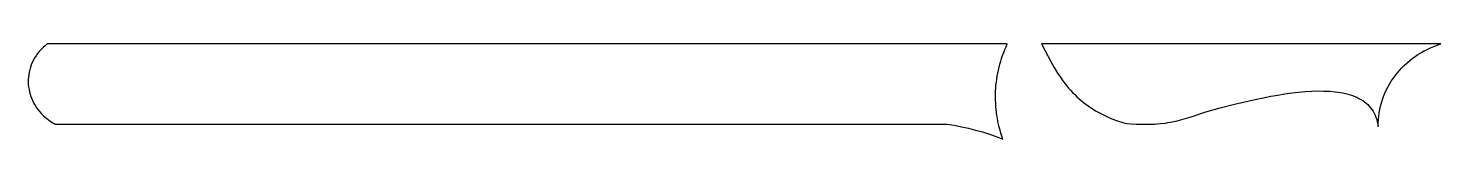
# Model space of a CAD drawing. Extents: x -580 to 993, y -400 to 388.
# Drawn here: x -304.6 to -161.4, y -227.2 to -217.5 of the extents above; entities that cross this region are included whole.
import ezdxf

# ---------------------------------------------------------------- set-up
doc = ezdxf.new("R2010")
doc.units = 0
doc.layers.add('LAYER_1', color=18, linetype='CONTINUOUS')

msp = doc.modelspace()

# ---------------------------------------------------------------- linework, layer by layer
at = {"layer": 'LAYER_1'}
for points in [[(-302.67, -217.5), (-302.89, -217.68), (-303.1, -217.87), (-303.3, -218.07), (-303.48, -218.27), (-303.65, -218.49), (-303.81, -218.71), (-303.95, -218.93), (-304.08, -219.16), (-304.19, -219.39), (-304.29, -219.63), (-304.37, -219.87), (-304.44, -220.12), (-304.5, -220.36), (-304.55, -220.61), (-304.58, -220.86), (-304.59, -221.11), (-304.6, -221.37), (-304.59, -221.62), (-304.56, -221.87), (-304.52, -222.12), (-304.47, -222.36), (-304.41, -222.61), (-304.33, -222.85), (-304.24, -223.09), (-304.14, -223.32), (-304.02, -223.55), (-303.89, -223.77), (-303.75, -223.99), (-303.59, -224.2), (-303.42, -224.41), (-303.24, -224.61), (-303.04, -224.8), (-302.88, -224.95), (-302.71, -225.1), (-302.54, -225.23), (-302.37, -225.36), (-302.1, -225.54), (-301.98, -225.6), (-301.86, -225.66), (-211.45, -225.66), (-210.72, -225.78), (-210, -225.92), (-209.28, -226.08), (-208.57, -226.26), (-207.86, -226.46), (-207.16, -226.68), (-206.47, -226.92), (-205.79, -227.18), (-205.89, -226.88), (-205.99, -226.59), (-206.07, -226.29), (-206.15, -225.98), (-206.23, -225.68), (-206.29, -225.38), (-206.35, -225.07), (-206.4, -224.77), (-206.44, -224.46), (-206.48, -224.16), (-206.5, -223.85), (-206.52, -223.54), (-206.54, -223.23), (-206.54, -222.92), (-206.54, -222.62), (-206.53, -222.31), (-206.51, -222), (-206.49, -221.69), (-206.45, -221.39), (-206.41, -221.08), (-206.36, -220.78), (-206.31, -220.47), (-206.25, -220.17), (-206.17, -219.86), (-206.1, -219.56), (-206.01, -219.26), (-205.92, -218.97), (-205.82, -218.67), (-205.71, -218.37), (-205.59, -218.08), (-205.47, -217.79), (-205.34, -217.5)], [(-201.86, -217.5), (-201.81, -217.62), (-201.49, -218.22), (-200.92, -219.3), (-200.59, -219.9), (-200.25, -220.47), (-199.89, -221), (-199.71, -221.26), (-199.52, -221.51), (-199.32, -221.75), (-199.13, -221.99), (-198.93, -222.22), (-198.72, -222.44), (-198.51, -222.66), (-198.29, -222.87), (-198.07, -223.07), (-197.85, -223.26), (-197.62, -223.45), (-197.38, -223.63), (-197.15, -223.81), (-196.9, -223.98), (-196.65, -224.14), (-196.4, -224.3), (-196.14, -224.45), (-195.87, -224.59), (-195.6, -224.73), (-195.32, -224.86), (-195.04, -224.99), (-194.75, -225.11), (-194.16, -225.33), (-193.54, -225.53), (-193.4, -225.56), (-193.23, -225.59), (-192.8, -225.64), (-192.27, -225.67), (-191.67, -225.68), (-191.05, -225.67), (-190.42, -225.65), (-189.82, -225.61), (-189.29, -225.55), (-189.06, -225.51), (-188.79, -225.46), (-188.13, -225.31), (-187.41, -225.12), (-186.71, -224.91), (-185.21, -224.4), (-183.76, -224.01), (-182.3, -223.63), (-181.56, -223.45), (-180.82, -223.28), (-180.09, -223.12), (-179.36, -222.97), (-178.63, -222.83), (-177.92, -222.7), (-177.21, -222.59), (-176.51, -222.49), (-175.83, -222.41), (-175.16, -222.35), (-174.51, -222.31), (-173.88, -222.28), (-173.27, -222.29), (-172.67, -222.31), (-172.11, -222.36), (-171.83, -222.4), (-171.57, -222.44), (-171.31, -222.49), (-171.05, -222.54), (-170.81, -222.61), (-170.57, -222.68), (-170.34, -222.75), (-170.12, -222.84), (-169.9, -222.93), (-169.7, -223.04), (-169.5, -223.15), (-169.31, -223.27), (-169.13, -223.39), (-168.96, -223.53), (-168.8, -223.67), (-168.65, -223.83), (-168.51, -223.99), (-168.38, -224.16), (-168.26, -224.35), (-168.15, -224.54), (-168.05, -224.74), (-167.97, -224.95), (-167.89, -225.18), (-167.83, -225.41), (-167.78, -225.65), (-167.74, -225.91), (-167.73, -225.55), (-167.71, -225.2), (-167.68, -224.85), (-167.63, -224.51), (-167.57, -224.16), (-167.5, -223.83), (-167.41, -223.49), (-167.3, -223.16), (-167.19, -222.84), (-167.06, -222.52), (-166.92, -222.21), (-166.76, -221.9), (-166.59, -221.6), (-166.41, -221.3), (-166.22, -221.02), (-166.02, -220.74), (-165.81, -220.46), (-165.58, -220.2), (-165.34, -219.94), (-165.1, -219.69), (-164.84, -219.46), (-164.57, -219.23), (-164.3, -219), (-164.01, -218.79), (-163.71, -218.59), (-163.41, -218.4), (-163.09, -218.22), (-162.77, -218.06), (-162.44, -217.9), (-162.1, -217.75), (-161.75, -217.62), (-161.4, -217.5)]]:
    msp.add_lwpolyline(points, close=True, dxfattribs=at)

doc.saveas('drawing.dxf')
